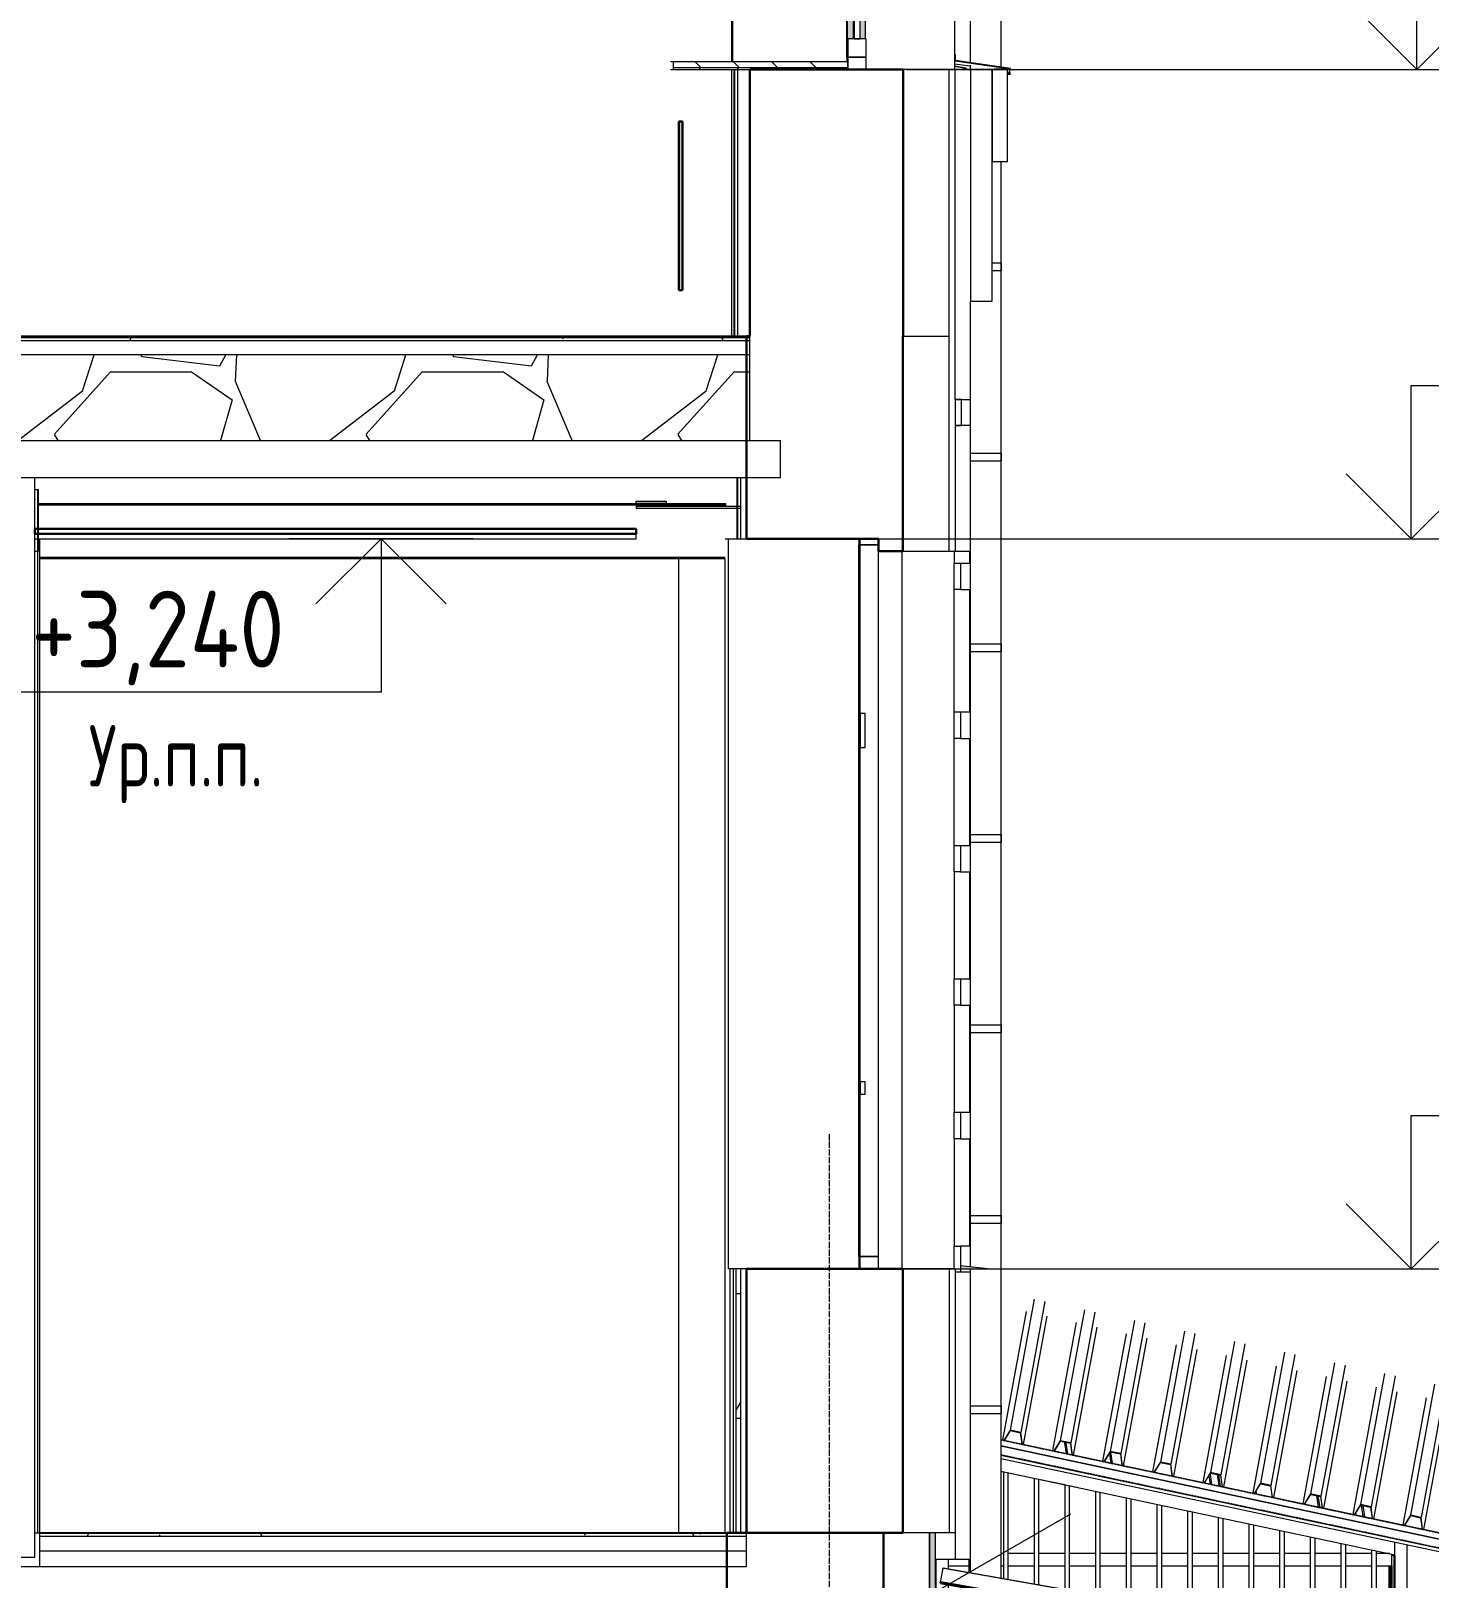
# Model space of a CAD drawing. Header units: millimetres. Extents: x -3929 to 624051, y 52832 to 514950.
# Drawn here: x 609596 to 614151, y 112598 to 117641 of the extents above; entities that cross this region are included whole.
import ezdxf

# ---------------------------------------------------------------- set-up
doc = ezdxf.new("R2010")
doc.units = ezdxf.units.MM
doc.linetypes.add('ADSK_Линия сетки', pattern=[25, 20, -2.5, 0, -2.5])
doc.linetypes.add('ADSK_Невидимые', pattern=[5, 3, -2])
for name, color, linetype, lineweight in [('_ Окна', 7, 'Continuous', 9), ('Аннотация', 7, 'Continuous', 18), ('Каркас', 7, 'Continuous', 18), ('Крыша', 7, 'Continuous', 9), ('Обобщенные модели', 7, 'Continuous', 18), ('Ограждение', 7, 'Continuous', 9), ('Окна', 7, 'Continuous', 9), ('Оси', 253, 'Continuous', 9), ('Отметки', 7, 'Continuous', 9), ('Перекрытие', 7, 'Continuous', 18), ('Перекрытие штриховка', 7, 'Continuous', 18), ('Потолки', 7, 'Continuous', 9), ('Стены внутренние', 7, 'Continuous', 18), ('Стены наружные', 7, 'Continuous', 18), ('Стены несущие', 7, 'Continuous', 30), ('Стены отделка', 7, 'Continuous', 30), ('Стены штриховка', 7, 'Continuous', 9), ('ШТРИХОВКА', 252, 'Continuous', 15)]:
    doc.layers.add(name, color=color, linetype=linetype, lineweight=lineweight)
doc.styles.add('GOST Common_1', font='GOST_Common.ttf', dxfattribs={"width": 0.9, "height": 250})
doc.styles.add('GOST Common_3', font='GOST_Common.ttf', dxfattribs={"width": 0.8, "height": 350})
pattern_1 = [(0, (580790.93, 121145.93), (406.4, 101.6), [33.528, -271.272, 33.528, -271.272, -1625.6]), (0, (580790.93, 121145.93), (406.4, 101.6), [-609.6, 33.528, -576.072, 33.528, -271.272, -711.2]), (0, (580790.93, 121145.93), (406.4, 101.6), [-1524, 33.528, -169.672, 33.528, -474.472]), (120, (580943.33, 121196.73), (-291.18818, 301.15272), [33.528, -271.272, 33.528, -271.272, -1625.6]), (120, (580943.33, 121196.73), (-291.18818, 301.15272), [-609.6, 33.528, -576.072, 33.528, -271.272, -711.2]), (120, (580943.33, 121196.73), (-291.18818, 301.15272), [-1524, 33.528, -169.672, 33.528, -474.472]), (240, (580994.13, 121399.93), (-115.21182, -402.75272), [33.528, -271.272, 33.528, -271.272, -1625.6]), (240, (580994.13, 121399.93), (-115.21182, -402.75272), [-609.6, 33.528, -576.072, 33.528, -271.272, -711.2]), (240, (580994.13, 121399.93), (-115.21182, -402.75272), [-1524, 33.528, -169.672, 33.528, -474.472])]

# ---------------------------------------------------------------- blocks, each defined once
blk = doc.blocks.new('Водосток - Тип 1 _карниз больше 490мм_-5168659-Разрез 1-1')
at = {"layer": 'Обобщенные модели'}
for p, q in [((55908.4, 4777.6), (55908.4, 15307.2)), ((55808.4, 11920), (55808.4, 4792)), ((55808.4, 4783.7), (55808.4, 4770)), ((55908.4, -147.6), (55908.4, 4470)), ((55881.1, 4139.8), (55910.4, 4139.8)), ((55910.4, 4114.8), (55910.4, 4139.8)), ((55881.1, 4114.8), (55910.4, 4114.8)), ((55808.4, 3694.5), (55808.4, 3609.5)), ((55808.3, 3518.7), (55910.4, 3518.7)), ((55808.3, 3493.7), (55910.4, 3493.7)), ((55910.4, 3493.7), (55910.4, 3518.7)), ((55808.4, 3200), (55808.4, 866)), ((55808.4, 2890.1), (55806, 2890.1)), ((55806, 2880.1), (55808.4, 2880.1)), ((55806.4, 2897.6), (55806.4, 2872.6)), ((55806.4, 2897.6), (55910.4, 2897.6)), ((55910.4, 2872.6), (55910.4, 2897.6)), ((55806.4, 2872.6), (55910.4, 2872.6)), ((55806.4, 2276.5), (55806.4, 2251.5)), ((55806.4, 2276.5), (55910.4, 2276.5)), ((55910.4, 2251.5), (55910.4, 2276.5)), ((55808.4, 2269), (55806, 2269)), ((55806, 2259), (55808.4, 2259)), ((55806.4, 2251.5), (55910.4, 2251.5)), ((55808.4, 1647.9), (55806, 1647.9)), ((55806, 1637.9), (55808.4, 1637.9)), ((55806.4, 1655.4), (55806.4, 1630.4)), ((55806.4, 1655.4), (55910.4, 1655.4)), ((55806.4, 1630.4), (55910.4, 1630.4)), ((55910.4, 1630.4), (55910.4, 1655.4)), ((55808.4, 1026.8), (55806, 1026.8)), ((55806, 1016.8), (55808.4, 1016.8)), ((55806.4, 1034.3), (55806.4, 1009.3)), ((55806.4, 1034.3), (55910.4, 1034.3)), ((55806.4, 1009.3), (55910.4, 1009.3)), ((55910.4, 1009.3), (55910.4, 1034.3)), ((55808.4, 860), (55808.4, 849.5)), ((55808.3, 413.2), (55910.4, 413.2)), ((55910.4, 388.2), (55910.4, 413.2)), ((55808.3, 388.2), (55910.4, 388.2)), ((55808.4, -86.4), (55808.4, -130))]:
    blk.add_line(p, q, dxfattribs=at)
blk = doc.blocks.new('Roof Cladding - 833x50mm-3052797-Разрез 1-1')
at = {"layer": 'Обобщенные модели', "lineweight": 9}
h = blk.add_hatch(dxfattribs=at)
h.set_pattern_fill('FP_30', color=0, style=0, pattern_type=2)
h.set_pattern_definition([(45, (23942.57, 8400), (-106.066, 106.066), [])])
h.paths.add_polyline_path([(56991.1, -389.3), (56991.3, -387.8), (55711.1, -162.1), (55710.8, -163.6), (56836.6, -362.1)])
at = {"layer": 'Обобщенные модели', "color": 0}
for p, q in [((55711.1, -162.1), (55719.5, -114.3)), ((55719.5, -114.3), (56999.8, -340.1)), ((56999.8, -340.1), (56991.3, -387.8))]:
    blk.add_line(p, q, dxfattribs=at)
at = {"layer": 'Обобщенные модели', "color": 0, "linetype": 'ADSK_Невидимые'}
for p, q in [((56999.5, -341.5), (55719.2, -115.8)), ((56991.3, -387.8), (55711.1, -162.1))]:
    blk.add_line(p, q, dxfattribs=at)
at = {"layer": 'Обобщенные модели', "color": 0, "lineweight": 40}
for p, q in [((55711.1, -162.1), (55710.8, -163.6)), ((55710.8, -163.6), (56991.1, -389.3)), ((56991.3, -387.8), (55711.1, -162.1)), ((56991.1, -389.3), (56991.3, -387.8))]:
    blk.add_line(p, q, dxfattribs=at)
blk = doc.blocks.new('Roof Cladding - 833x50mm-4469260-Разрез 1-1')
at = {"layer": 'Обобщенные модели', "color": 0, "lineweight": 9}
for p, q in [((57497, -34.5), (55908.3, 303.2)), ((57492.9, -54), (55908.3, 282.8)), ((57492.7, -55.1), (55908.3, 281.7)), ((57497, -34.5), (57492.9, -54)), ((57452.8, -76.2), (57486.6, -83.4)), ((57492.7, -55.1), (57486.6, -83.4))]:
    blk.add_line(p, q, dxfattribs=at)
at = {"layer": 'Обобщенные модели', "color": 0, "linetype": 'ADSK_Невидимые', "lineweight": 9}
for p, q in [((57496.7, -35.9), (55908.3, 301.7)), ((57487, -81.9), (55908.3, 253.6))]:
    blk.add_line(p, q, dxfattribs=at)
at = {"layer": 'Обобщенные модели', "lineweight": 9}
blk.add_line((57492.9, -54), (57492.7, -55.1), dxfattribs=at)
blk = doc.blocks.new('Ограждение 2 - Ограждение 2-1804460-Разрез 1-1')
at = {"layer": 'Ограждение', "color": 0}
for p, q in [((55908.3, 201), (57192, -71.9)), ((55908.3, 200.2), (55916, 198.6)), ((55916, 199.3), (55916, -149)), ((55931.9, 195.3), (56016, 177.6)), ((55932, -151.8), (55932, 195.9)), ((56016, 178.1), (56016, -166.6)), ((56031.9, 174.3), (56116, 156.7)), ((56032, -169.4), (56032, 174.7)), ((56116, 156.8), (56116, -184.2)), ((56131.9, 153.4), (56160.1, 147.5)), ((56132, -187.1), (56132, 153.4)), ((56216, 135.6), (56216, -201.9)), ((56232, -204.7), (56232, 132.2)), ((56316, 114.3), (56316, -219.5)), ((56332, -222.3), (56332, 110.9)), ((56416, 93.1), (56416, -237.1)), ((56432, -240), (56432, 89.7)), ((56516, 71.8), (56516, -254.8)), ((56532, -257.6), (56532, 68.4)), ((56616, 50.6), (56616, -272.4)), ((56632, -275.2), (56632, 47.2)), ((56716, 29.3), (56716, -290)), ((56732, -292.3), (56732, 25.9)), ((56816, 8), (56816, -307.7)), ((56832, -310.5), (56832, 4.6)), ((56916, -13.2), (56916, -325.3)), ((56932, -328.1), (56932, -16.6)), ((57016, -34.5), (57016, -830.7)), ((57032, -830.7), (57032, -37.9)), ((57192, -900), (57192, -31)), ((57232, -900), (57232, -39.5)), ((55697.4, -215.7), (55697.4, -86.4)), ((55737.4, -117.5), (55737.4, -86.4)), ((55804.9, -129.4), (55804.9, -86.4)), ((55916, -68.2), (55908.3, -68.2)), ((56016, -68.2), (55932, -68.2)), ((56116, -68.2), (56032, -68.2)), ((56216, -68.2), (56132, -68.2)), ((56315, -68.2), (56232, -68.2)), ((56416, -68.2), (56332, -68.2)), ((56516, -68.2), (56432, -68.2)), ((56616, -68.2), (56532, -68.2)), ((56716, -68.2), (56632, -68.2)), ((56816, -68.2), (56732, -68.2)), ((56916, -68.2), (56832, -68.2)), ((57016, -68.2), (56932, -68.2)), ((57116, -68.2), (57032, -68.2)), ((57116, -55.7), (57116, -830.7)), ((57132, -830.7), (57132, -59.1)), ((57174.7, -68.2), (57132, -68.2)), ((57182, -830), (57182, -69.7)), ((57184.7, -75), (57184.7, -70.3)), ((57192, -75), (57184.7, -75)), ((57189.6, -75), (57189.6, -830)), ((57189.8, -830), (57189.8, -75)), ((57190.5, -75), (57190.5, -830)), ((57190.7, -830), (57190.7, -75)), ((57191.4, -75), (57191.4, -830)), ((57191.6, -830), (57191.6, -75)), ((55737.4, -108.2), (55804.9, -108.2)), ((55908.3, -108.2), (55916, -108.2)), ((55932, -108.2), (56016, -108.2)), ((56032, -108.2), (56116, -108.2)), ((56132, -108.2), (56216, -108.2)), ((56232, -108.2), (56315, -108.2)), ((56332, -108.2), (56416, -108.2)), ((56432, -108.2), (56516, -108.2)), ((56532, -108.2), (56616, -108.2)), ((56632, -108.2), (56716, -108.2)), ((56732, -108.2), (56816, -108.2)), ((56832, -108.2), (56916, -108.2)), ((56932, -108.2), (57016, -108.2)), ((57032, -108.2), (57116, -108.2)), ((57132, -108.2), (57182, -108.2)), ((57173, -830), (57173, -108.2)), ((57173.7, -108.2), (57173.7, -830)), ((57173.9, -830), (57173.9, -108.2)), ((57174.6, -108.2), (57174.6, -830)), ((57174.8, -830), (57174.8, -108.2)), ((57175.5, -108.2), (57175.5, -830)), ((57175.7, -830), (57175.7, -108.2)), ((57176.5, -108.2), (57176.5, -830)), ((57176.6, -830), (57176.6, -108.2)), ((57177.5, -830), (57177.5, -108.2)), ((57178.4, -830), (57178.4, -108.2)), ((57179.2, -108.2), (57179.2, -830)), ((57179.3, -830), (57179.3, -108.2)), ((57180.1, -108.2), (57180.1, -830)), ((57180.2, -830), (57180.2, -108.2)), ((57181, -108.2), (57181, -830)), ((57181.1, -830), (57181.1, -108.2)), ((57181.9, -108.2), (57181.9, -830)), ((55737.4, -215.6), (55737.4, -168.3)), ((55804.9, -215.6), (55804.9, -190.3)), ((55697.4, -580.2), (55697.4, -225.2)), ((55737.4, -580.2), (55737.4, -225.3)), ((55804.9, -580.2), (55804.9, -225.3)), ((55916, -230.2), (55916, -500.3)), ((56016, -247.8), (56016, -500.3)), ((56116, -265.5), (56116, -500.3)), ((56216, -283.1), (56216, -500.3)), ((56316, -300.7), (56316, -500.3)), ((56416, -318.4), (56416, -500.3)), ((56516, -336), (56516, -500.3)), ((56716, -351), (56716, -580.2)), ((56616, -353.6), (56616, -500.3)), ((56632, -500.3), (56632, -356.5)), ((56732, -580.2), (56732, -353.8)), ((56816, -368.6), (56816, -585.2)), ((56832, -830.7), (56832, -371.4)), ((56916, -386.2), (56916, -830.7)), ((56932, -830.7), (56932, -389.1)), ((55916, -530.2), (55916, -580.2)), ((55932, -580.2), (55932, -530.2)), ((56016, -530.2), (56016, -580.2)), ((56032, -580.2), (56032, -530.2)), ((56116, -530.2), (56116, -580.2)), ((56132, -580.2), (56132, -530.2)), ((56216, -530.2), (56216, -580.2)), ((56232, -580.2), (56232, -530.2)), ((56316, -530.2), (56316, -580.2)), ((56332, -580.2), (56332, -530.2)), ((56416, -530.2), (56416, -580.2)), ((56432, -580.2), (56432, -530.2)), ((56516, -530.2), (56516, -580.2)), ((56532, -580.2), (56532, -530.2)), ((56616, -530.2), (56616, -580.2)), ((56632, -580.2), (56632, -530.2)), ((57192, -830), (56820.5, -830)), ((56820.5, -830.7), (56832, -830.7)), ((56820.5, -850), (57192, -850)), ((56916, -830.7), (56932, -830.7)), ((57016, -830.7), (57032, -830.7)), ((57116, -830.7), (57132, -830.7)), ((57172.9, -850.7), (57182, -850.7)), ((57182, -900), (57182, -850))]:
    blk.add_line(p, q, dxfattribs=at)
blk = doc.blocks.new('окно трехпол с фрамугой - 1840х2380 и 2390 _h___нов_ ОК-5-2265349-Разрез 1-1')
at = {"layer": 'Окна', "true_color": 0x383e42}
blk.add_hatch(color=250, dxfattribs=at).paths.add_polyline_path([(55864.3, 860), (55776, 869.5), (55776, 860), (55793.5, 860)])
at = {"layer": 'Окна'}
for p, q in [((55864.3, 860), (55776, 869.5)), ((55776, 860), (55864.3, 860))]:
    blk.add_line(p, q, dxfattribs=at)
blk = doc.blocks.new('окно трехпол с фрамугой - 1700-2320_h_ _нов_ ок4_-4264301-Разрез 1-1')
at = {"layer": '_ Окна'}
for p, q in [((55448.8, 3240), (55448.8, 3220)), ((55508.8, 3240), (55448.8, 3240)), ((55508.8, 3220), (55508.8, 3240)), ((55448.8, 3220), (55508.8, 3220)), ((55448.8, 900), (55448.8, 860)), ((55508.8, 900), (55448.8, 900)), ((55448.8, 860), (55508.8, 860)), ((55508.8, 860), (55508.8, 900))]:
    blk.add_line(p, q, dxfattribs=at)
at = {"layer": '_ Окна', "lineweight": 18}
for p, q in [((55508.8, 3220), (55448.8, 3220)), ((55448.8, 3220), (55448.8, 900)), ((55508.8, 900), (55508.8, 3220)), ((55448.8, 900), (55508.8, 900))]:
    blk.add_line(p, q, dxfattribs=at)
at = {"layer": 'Окна'}
for p, q in [((55444.9, 3240), (55444.9, 860)), ((55445.1, 3220), (55448.8, 3220)), ((55445.1, 3220), (55445.1, 900)), ((55445.1, 900), (55445.1, 3220)), ((55445.1, 3220), (55448.8, 3220)), ((55445.5, 3160), (55445.5, 1430)), ((55448.5, 3160), (55445.5, 3160)), ((55448.5, 3160), (55448.5, 1430)), ((55448.5, 1430), (55445.5, 1430)), ((55445.5, 1370), (55445.5, 960)), ((55448.5, 1370), (55445.5, 1370)), ((55448.5, 1370), (55448.5, 960)), ((55445.5, 960), (55448.5, 960)), ((55448.8, 900), (55445.1, 900)), ((55448.8, 900), (55445.1, 900))]:
    blk.add_line(p, q, dxfattribs=at)
blk = doc.blocks.new('окно трехпол с фрамугой - 1800 и 1820х2300_h___нов_ ок15-V302-Разрез 1-1')
at = {"layer": 'Окна', "true_color": 0x383e42}
for points in [[(55406.3, 4795), (55409.5, 4795), (55409.5, 4810), (55406.4, 4810), (55406.4, 7050), (55409.5, 7050), (55409.5, 7070), (55406.2, 7070), (55406.2, 4795)], [(55409.5, 4810), (55409.5, 4870), (55406.8, 4870), (55406.8, 5280), (55409.5, 5280), (55409.5, 5340), (55406.8, 5340), (55406.8, 6990), (55409.5, 6990), (55409.5, 7050), (55406.4, 7050), (55406.4, 4810)]]:
    blk.add_hatch(color=250, dxfattribs=at).paths.add_polyline_path(points)
h = blk.add_hatch(color=250, dxfattribs=at)
h.paths.add_polyline_path([(55409.5, 4870), (55426.8, 4870), (55426.8, 5280), (55406.8, 5280), (55406.8, 4870)])
h.paths.add_polyline_path([(55449.5, 4870), (55466.8, 4870), (55466.8, 5280), (55449.5, 5280), (55449.5, 4988.5)])
h.paths.add_polyline_path([(55449.5, 5340), (55466.8, 5340), (55466.8, 6990), (55449.5, 6990), (55449.5, 6580.1), (55465.5, 6580.1), (55465.5, 6520), (55449.5, 6520), (55449.5, 5437.6)])
h.paths.add_polyline_path([(55409.5, 5340), (55426.8, 5340), (55426.8, 6990), (55406.8, 6990), (55406.8, 5340)])
at = {"layer": '_ Окна'}
for p, q in [((55409.5, 7070), (55409.5, 7050)), ((55469.5, 7070), (55409.5, 7070)), ((55469.5, 7050), (55469.5, 7070)), ((55409.5, 7050), (55469.5, 7050)), ((55429.5, 6990), (55429.5, 5340)), ((55449.5, 6990), (55429.5, 6990)), ((55449.5, 5340), (55449.5, 6990)), ((55429.5, 5340), (55449.5, 5340)), ((55429.5, 5280), (55429.5, 4870)), ((55449.5, 5280), (55429.5, 5280)), ((55449.5, 4870), (55449.5, 5280)), ((55429.5, 4870), (55449.5, 4870)), ((55409.5, 4810), (55409.5, 4770)), ((55469.5, 4810), (55409.5, 4810)), ((55469.5, 4770), (55469.5, 4810)), ((55409.5, 4770), (55469.5, 4770))]:
    blk.add_line(p, q, dxfattribs=at)
at = {"layer": '_ Окна', "lineweight": 18}
for p, q in [((55469.5, 7050), (55409.5, 7050)), ((55409.5, 7050), (55409.5, 6990)), ((55469.5, 6990), (55469.5, 7050)), ((55409.5, 6990), (55469.5, 6990)), ((55469.5, 5340), (55409.5, 5340)), ((55409.5, 5340), (55409.5, 5280)), ((55469.5, 5280), (55469.5, 5340)), ((55409.5, 5280), (55469.5, 5280)), ((55469.5, 4870), (55409.5, 4870)), ((55409.5, 4870), (55409.5, 4810)), ((55469.5, 4810), (55469.5, 4870)), ((55409.5, 4810), (55469.5, 4810))]:
    blk.add_line(p, q, dxfattribs=at)
at = {"layer": 'Окна'}
for p, q in [((55406.2, 7070), (55406.2, 4795)), ((55406.4, 7050), (55409.5, 7050)), ((55406.4, 7050), (55406.4, 4810)), ((55406.4, 4810), (55406.4, 7050)), ((55406.4, 7050), (55409.5, 7050)), ((55406.8, 6990), (55406.8, 5340)), ((55409.5, 6990), (55406.8, 6990)), ((55426.8, 6990), (55426.8, 5340)), ((55466.8, 5340), (55466.8, 6990)), ((55409.5, 5340), (55406.8, 5340)), ((55406.8, 5280), (55406.8, 4870)), ((55409.5, 5280), (55406.8, 5280)), ((55426.8, 5280), (55426.8, 4870)), ((55466.8, 4870), (55466.8, 5280)), ((55406.8, 4870), (55409.5, 4870)), ((55409.5, 4810), (55406.4, 4810)), ((55409.5, 4810), (55406.4, 4810))]:
    blk.add_line(p, q, dxfattribs=at)
blk = doc.blocks.new('Окна 24 - Окна 3-2507344-Разрез 1-1')
at = {"layer": '_ Окна', "lineweight": 18}
for p, q in [((55465.5, 2670.1), (55449.5, 2670.1)), ((55449.5, 2670.1), (55449.5, 2610)), ((55465.5, 2610), (55465.5, 2670.1)), ((55449.5, 2609.9), (55449.5, 2560.1)), ((55465.5, 2560.1), (55465.5, 2609.9)), ((55449.5, 2560.1), (55465.5, 2560.1)), ((55465.5, 1470), (55449.5, 1470)), ((55449.5, 1470), (55449.5, 1430)), ((55465.5, 1430), (55465.5, 1470)), ((55449.5, 1430), (55465.5, 1430))]:
    blk.add_line(p, q, dxfattribs=at)
at = {"layer": 'Окна'}
for p, q in [((55448.5, 2670.1), (55445.6, 2670.1)), ((55445.6, 2610), (55448.5, 2610))]:
    blk.add_line(p, q, dxfattribs=at)
blk = doc.blocks.new('Roof Cladding - 833x50mm-4569258-Разрез 1-1')
at = {"layer": 'Обобщенные модели', "color": 0, "lineweight": 9}
for p, q in [((56016.9, 761.4), (55938.4, 334.5)), ((55990.4, 721.1), (55913.4, 302.1)), ((56051.1, 753.8), (55972.7, 327.2)), ((56057.8, 706.1), (55980.9, 287.8)), ((56180, 726.8), (56101.5, 299.8)), ((56214.1, 719.2), (56135.7, 292.6)), ((56153.2, 685), (56076.5, 267.5)), ((56220.5, 670), (56143.9, 253.1)), ((56343, 692.1), (56264.5, 265.2)), ((56377.2, 684.5), (56298.8, 257.9)), ((56506.1, 657.5), (56427.6, 230.5)), ((56315.9, 648.8), (56239.5, 232.8)), ((56383.3, 633.8), (56306.9, 218.5)), ((56478.7, 612.6), (56402.5, 198.2)), ((56540.2, 649.9), (56461.8, 223.3)), ((56669.1, 622.8), (56590.6, 195.9)), ((56703.3, 615.2), (56624.9, 188.6)), ((56546, 597.7), (56470, 183.8)), ((56641.7, 578), (56565.5, 163.5)), ((56709.1, 563), (56633, 149.2)), ((56832.2, 588.1), (56753.7, 161.2)), ((56866.3, 580.5), (56787.9, 153.9)), ((56804.8, 543.3), (56728.6, 128.9)), ((56872.1, 528.3), (56796.1, 114.5)), ((56967.8, 508.7), (56891.6, 94.2)), ((56995.2, 553.5), (56916.7, 126.6)), ((57029.4, 545.9), (56951, 119.3)), ((57158.3, 518.8), (57079.8, 91.9)), ((57192.4, 511.2), (57114, 84.6)), ((57035.2, 493.7), (56959.1, 79.9)), ((57130.9, 474), (57054.7, 59.6)), ((57198.2, 459), (57122.2, 45.2)), ((57321.3, 484.2), (57242.9, 57.2)), ((57355.5, 476.6), (57277.1, 50)), ((57293.9, 439.3), (57217.7, 24.9)), ((57361.3, 424.4), (57285.2, 10.6)), ((57457, 404.7), (57380.8, -9.8)), ((57484.4, 449.5), (57405.9, 22.6)), ((57518.6, 441.9), (57440.1, 15.3)), ((55938.4, 334.5), (55917.7, 301.1)), ((55919.3, 300.8), (55939.2, 332.9)), ((55972.7, 327.2), (55938.4, 334.5)), ((55939.2, 332.9), (55971.3, 326)), ((55971.3, 326), (55976.3, 288.8)), ((55977.9, 288.4), (55972.7, 327.2)), ((56101.5, 299.8), (56080.8, 266.6)), ((56082.4, 266.2), (56102.2, 298.2)), ((56135.7, 292.6), (56101.5, 299.8)), ((56102.2, 298.2), (56134.4, 291.4)), ((56134.4, 291.4), (56139.4, 254.1)), ((56140.9, 253.8), (56135.7, 292.6)), ((56264.5, 265.2), (56243.9, 231.9)), ((56245.4, 231.6), (56265.3, 263.5)), ((56298.8, 257.9), (56264.5, 265.2)), ((56265.3, 263.5), (56297.4, 256.7)), ((56297.4, 256.7), (56302.4, 219.4)), ((56304, 219.1), (56298.8, 257.9)), ((57458.4, 31.2), (57448.3, -24.1))]:
    blk.add_line(p, q, dxfattribs=at)
for points in [[(56467.1, 184.5), (56461.8, 223.3), (56427.6, 230.5), (56406.9, 197.2)], [(56408.5, 196.9), (56428.3, 228.9), (56460.5, 222), (56465.5, 184.8)], [(56630.1, 149.8), (56624.9, 188.6), (56590.6, 195.9), (56570, 162.6)], [(56571.5, 162.3), (56591.4, 194.2), (56623.5, 187.4), (56628.5, 150.1)], [(56793.2, 115.1), (56787.9, 153.9), (56753.7, 161.2), (56733, 127.9)], [(56734.6, 127.6), (56754.4, 159.6), (56786.6, 152.7), (56791.6, 115.5)], [(56956.2, 80.5), (56951, 119.3), (56916.7, 126.6), (56896.1, 93.3)], [(56897.6, 92.9), (56917.5, 124.9), (56949.6, 118.1), (56954.7, 80.8)], [(57119.3, 45.8), (57114, 84.6), (57079.8, 91.9), (57059.1, 58.6)], [(57060.7, 58.3), (57080.5, 90.2), (57112.7, 83.4), (57117.7, 46.2)], [(57282.3, 11.2), (57277.1, 50), (57242.9, 57.2), (57222.2, 24)], [(57223.7, 23.6), (57243.6, 55.6), (57275.7, 48.8), (57280.8, 11.5)], [(57445.4, -23.5), (57440.1, 15.3), (57405.9, 22.6), (57385.2, -10.7)], [(57386.8, -11), (57406.6, 20.9), (57438.8, 14.1), (57443.8, -23.2)]]:
    blk.add_lwpolyline(points, dxfattribs=at)
blk = doc.blocks.new('Ограждение - Ограждение-4657813-Разрез 1-1')
at = {"layer": 'Ограждение', "true_color": 0x373f43}
for points in [[(55759.5, 4798.1), (55759.5, 4818), (55756.6, 4818), (55756.6, 4798.1)], [(55938.2, 4754.5), (55935.5, 4755.5), (55929.5, 4754.5)]]:
    blk.add_hatch(color=149, dxfattribs=at).paths.add_polyline_path(points)
at = {"layer": 'Ограждение'}
for p, q in [((55756.6, 4818), (55759.5, 4818)), ((55759.5, 4798.1), (55756.6, 4798.1)), ((55808.4, 4780.2), (55756.6, 4787.7)), ((55887.1, 4772.3), (55937.8, 4772.3)), ((55929.5, 4758.6), (55933.9, 4758.6)), ((55929.5, 4757.1), (55938, 4757.1)), ((55929.5, 4756.4), (55935.8, 4756.4)), ((55929.5, 4755.5), (55935.5, 4755.5)), ((55929.5, 4754.5), (55938.2, 4754.5)), ((55935.6, 4755.8), (55937.6, 4755.8)), ((55936.4, 4757.7), (55939.3, 4757.7))]:
    blk.add_line(p, q, dxfattribs=at)
at = {"layer": 'Ограждение', "lineweight": 18}
for p, q in [((55760.5, 4818), (55759.5, 4818)), ((55759.5, 4818), (55759.5, 4798.1)), ((55759.5, 4798.1), (55937.8, 4772.3)), ((55760.5, 4799), (55760.5, 4818)), ((55939.1, 4773.1), (55760.5, 4799)), ((55937.8, 4772.3), (55933.9, 4758.6)), ((55933.9, 4758.6), (55938, 4757.1)), ((55935.1, 4759.2), (55939.1, 4773.1)), ((55939.3, 4757.7), (55935.1, 4759.2)), ((55935.8, 4756.4), (55935.5, 4755.5)), ((55935.5, 4755.5), (55938.2, 4754.5)), ((55937.6, 4755.8), (55935.8, 4756.4)), ((55938, 4757.1), (55937.6, 4755.8)), ((55938.2, 4754.5), (55939.3, 4757.7))]:
    blk.add_line(p, q, dxfattribs=at)
blk = doc.blocks.new('Ограждение - Ограждение-4657830-Разрез 1-1')
at = {"layer": 'Ограждение'}
for p, q in [((55795, 4774.4), (55756.6, 4781.2)), ((55756.6, 4780.3), (55793.7, 4773.7)), ((55793.7, 4773.7), (55792.4, 4770)), ((55793.5, 4770.2), (55795, 4774.4))]:
    blk.add_line(p, q, dxfattribs=at)
blk = doc.blocks.new('Высотные отметки - Стрелка вниз-12094-Разрез 1-1')
at = {"layer": 'Аннотация', "lineweight": 5}
for p, q in [((-1155.9, 15420), (-1755.9, 15420)), ((-1455.9, 15420), (-1668, 15207.9)), ((-1455.9, 15420), (-1455.9, 14920)), ((-1455.9, 15420), (-1243.8, 15207.9)), ((-1455.9, 14920), (-2755.9, 14920))]:
    blk.add_line(p, q, dxfattribs=at)
blk = doc.blocks.new('ADSK_Обозначение_ФлажокПирогаКонструкции - Разрез Цоколь-5069946-Разрез 1-1')
at = {"layer": 'Аннотация', "lineweight": 5}
blk.add_line((55702.7, -188.5), (56135.7, 61.5), dxfattribs=at)
blk = doc.blocks.new('Высотные отметки - Стрелка вверх-12093-Разрез 1-1')
at = {"layer": 'Аннотация', "lineweight": 5}
for p, q in [((-8716.5, 340), (-10016.5, 340)), ((-8716.5, -160), (-8716.5, 340)), ((-8716.5, -160), (-8928.6, 52.1)), ((-8716.5, -160), (-8504.4, 52.1)), ((-8416.5, -160), (-9016.5, -160))]:
    blk.add_line(p, q, dxfattribs=at)

msp = doc.modelspace()

# ---------------------------------------------------------------- hatches: boundary and pattern name
at = {"layer": 'Перекрытие штриховка', "lineweight": 9}
h = msp.add_hatch(dxfattribs=at)
h.set_pattern_fill('FP_42', color=252, style=0, pattern_type=2)
h.set_pattern_definition([(278.38, (612887.3, 113772.7), (351.63, -71.385), [93.592, 0, 0, 0]), (278.38, (612971.3, 113755.64), (351.63, -71.385), [93.592, 0, 0, 0]), (278.38, (612976.2, 113754.65), (351.63, -71.385), [93.592, 0, 0, 0]), (278.38, (612854.1, 113779.44), (351.63, -71.385), [93.592, 0, 0, 0]), (278.38, (612858.98, 113778.44), (351.63, -71.385), [93.592, 0, 0, 0]), (278.38, (612882.42, 113773.7), (351.63, -71.385), [93.592, 0, 0, 0]), (278.38, (612999.63, 113749.9), (351.63, -71.385), [93.592, 0, 0, 0]), (278.38, (613116.84, 113726.1), (351.63, -71.385), [93.592, 0, 0, 0]), (278.38, (613121.73, 113725.1), (351.63, -71.385), [93.592, 0, 0, 0]), (278.38, (613205.73, 113708.05), (351.63, -71.385), [93.592, 0, 0, 0]), (278.38, (613004.5, 113748.9), (351.63, -71.385), [93.592, 0, 0, 0]), (278.38, (613088.52, 113731.84), (351.63, -71.385), [93.592, 0, 0, 0]), (278.38, (613093.4, 113730.85), (351.63, -71.385), [93.592, 0, 0, 0])])
h.paths.add_polyline_path([(614306.788, 112719.669), (614306.788, 112860.736), (614288.5, 112761.238), (614287.152, 112760.028), (614254.999, 112766.863), (614235.141, 112734.898), (614301.193, 112720.858)])
h.paths.add_polyline_path([(614124.1, 112794.686), (614091.947, 112801.52), (614072.088, 112769.556), (614129.118, 112757.434)])
h.paths.add_polyline_path([(613961.048, 112829.344), (613928.895, 112836.178), (613909.036, 112804.213), (613803.013, 112826.749), (613797.996, 112864.002), (613765.843, 112870.836), (613745.984, 112838.871), (613639.961, 112861.407), (613634.944, 112898.659), (613602.791, 112905.494), (613582.932, 112873.529), (613476.909, 112896.065), (613471.892, 112933.317), (613439.738, 112940.152), (613419.88, 112908.187), (613966.065, 112792.091)])
h.paths.add_polyline_path([(613313.857, 112930.723), (613308.84, 112967.975), (613276.686, 112974.809), (613256.828, 112942.845)])
h.paths.add_polyline_path([(613145.787, 113002.633), (613113.634, 113009.467), (613093.776, 112977.502), (613150.805, 112965.38)])
h.paths.add_polyline_path([(612987.753, 113000.038), (612982.735, 113037.291), (612950.582, 113044.125), (612930.724, 113012.16)])
h.paths.add_polyline_path([(612819.683, 113071.948), (612787.53, 113078.783), (612767.672, 113046.818), (612824.701, 113034.696)])
at = {"layer": 'Стены наружные', "true_color": 0x6b6b6b}
h = msp.add_hatch(color=251, dxfattribs=at)
h.paths.add_polyline_path([(612523.488, 110145.933), (612543.488, 110145.933), (612543.488, 110895.933), (612523.488, 110895.933), (612523.488, 110543.668)])
h.paths.add_polyline_path([(612543.488, 112075.933), (612543.488, 112745.933), (612523.488, 112745.933), (612523.488, 112075.933)])
at = {"layer": 'ШТРИХОВКА'}
h = msp.add_hatch(dxfattribs=at)
h.set_pattern_fill('FP_41', color=252, style=0, pattern_type=2)
h.set_pattern_definition([(0, (580790.93, 121145.93), (0, 124.95), []), (315, (580790.93, 121145.93), (124.95, 0), [176.706, -176.706]), (45, (580790.93, 121145.93), (124.95, 0), [176.706, -176.706])])
h.paths.add_polyline_path([(612250.716, 117515.933), (612257.854, 117515.933), (612257.854, 117540.933), (611688.233, 117540.933), (611688.233, 117515.933), (612120.333, 117515.933)])
msp.add_hatch(color=252, dxfattribs=at).paths.add_polyline_path([(611707.308, 116795.933), (611719.308, 116795.933), (611719.308, 117345.933), (611707.308, 117345.933), (611707.308, 116846.584)])
h = msp.add_hatch(dxfattribs=at)
h.set_pattern_fill('FP_29', color=252, style=0, pattern_type=2)
h.set_pattern_definition(pattern_1)
h.paths.add_polyline_path([(611859.567, 116630.933), (611938.475, 116630.933), (611938.475, 116640.933), (605823.36, 116640.933), (605823.36, 116630.933), (611729.184, 116630.933)])
h = msp.add_hatch(dxfattribs=at)
h.set_pattern_fill('FP_38', color=252, style=0, pattern_type=2)
h.set_pattern_definition([(228.013, (581522.45, 122161.93), (-8127.96659, -9144.02968), [136.69, -13532.193]), (184.97, (581431.013, 122060.333), (12191.995474, 1016.05502), [234.562, -23221.62]), (132.51, (581197.333, 122040.01), (10159.91241, -11176.07977), [165.393, -16373.89]), (267.274, (580801.093, 121786.013), (1015.889526, 20320.00577), [213.602, -21146.575]), (292.834, (580790.933, 121572.653), (-5080.074175, 12191.97012), [209.453, -20735.923]), (357.274, (580872.213, 121379.613), (-20320.00577, 1015.889526), [213.602, -21146.575]), (37.694, (581085.573, 121369.453), (-13208.042725, -10159.944606), [282.477, -27965.247]), (72.255, (581309.093, 121542.173), (7112.12749, 22351.9589), [266.688, -26402.102]), (121.43, (581390.373, 121796.173), (-8128.10005, 13207.93827), [214.325, -21218.218]), (175.236, (581278.61, 121979.05), (11175.99406, -1016.06972), [244.685, -11989.575]), (222.397, (581034.773, 121999.373), (-12192.085586, -11175.907293), [316.431, -31326.709]), (138.814, (581806.93, 121775.85), (-7111.99222, 6096.00977), [108.002, -10692.226]), (171.469, (581725.653, 121846.973), (13207.991535, -2032.05404), [205.473, -20341.855]), (225, (581522.45, 121877.45), (1e-13, -1016), [143.684, -1293.157]), (203.199, (581451.33, 121999.37), (5079.98556, 2032.0367), [77.377, -7660.25]), (291.801, (581380.21, 121968.9), (-1015.9787, 3048.0072), [109.426, -5361.9]), (30.964, (581420.85, 121867.3), (3047.9913, 2032.0134), [177.728, -5746.52]), (161.565, (581573.25, 121958.73), (2031.999, -1016.0024), [128.515, -3084.36]), (16.39, (580790.933, 121968.89), (10159.97517, 3048.08119), [180.035, -17823.53]), (70.346, (580963.65, 122019.69), (-4064.03389, -11175.98797), [151.04, -14952.887]), (293.199, (581573.25, 122161.93), (-2032.0367, 5079.98556), [154.752, -7582.873]), (343.61, (581634.213, 122019.69), (-10159.97517, 3048.08119), [180.035, -17823.53]), (339.444, (580790.93, 121338.97), (-5080.0015, 2031.99615), [173.614, -8507.094]), (294.775, (580953.49, 121278.01), (-5079.97321, 11176.01259), [145.47, -14401.437]), (66.801, (581583.41, 121145.93), (2032.0367, 5079.98556), [154.752, -7582.873]), (17.354, (581644.373, 121288.17), (-13208.00149, -4063.99474), [170.313, -16860.95]), (69.444, (581085.57, 121145.93), (-2031.99615, -5080.0015), [86.807, -8593.9]), (101.31, (581522.45, 121145.93), (-1016.0048, 4063.999), [51.806, -5128.797]), (165.964, (581512.3, 121196.73), (3048.0036, -1015.9877), [209.453, -3979.62]), (186.009, (581309.093, 121247.53), (10159.99987, 1015.99979), [194.107, -19216.546]), (303.69, (581420.85, 121775.85), (-1015.9976, 2032.0017), [146.53, -3516.71]), (353.157, (581502.133, 121653.933), (17271.99206, -2032.068835), [255.823, -25326.404]), (60.945, (581756.13, 121623.45), (-4064.04974, -7111.97225), [104.603, -10355.757]), (90, (581806.9, 121714.9), (-1016, 1016), [60.96, -955.04]), (120.256, (581288.77, 121278.01), (4063.94492, -7112.03103), [141.147, -13973.576]), (48.013, (581217.65, 121399.93), (8127.96659, 9144.02968), [273.377, -13395.505]), (0, (581400.5, 121603.1), (1016, 1016), [264.16, -751.84]), (325.305, (581664.69, 121603.13), (-10160.01873, 7111.97318), [160.644, -15903.726]), (254.055, (581796.77, 121511.69), (-1015.9713, -4064.0072), [147.932, -7248.66]), (207.646, (581756.133, 121369.453), (-19303.995784, -10160.00796), [240.858, -23844.986]), (175.426, (581542.773, 121257.693), (-13207.99929, 1016.01778), [254.812, -25226.339])])
h.paths.add_polyline_path([(608730.374, 116305.933), (611938.475, 116305.933), (611938.475, 116585.933), (605823.36, 116585.933), (605823.36, 116305.933), (608208.842, 116305.933)])
h = msp.add_hatch(dxfattribs=at)
h.set_pattern_fill('FP_29', color=252, style=0, pattern_type=2)
h.set_pattern_definition(pattern_1)
h.paths.add_polyline_path([(611892.842, 112745.933), (611907.843, 112745.933), (611907.843, 113605.933), (611892.842, 113605.933), (611892.842, 112835.637)])
h = msp.add_hatch(dxfattribs=at)
h.set_pattern_fill('FP_29', color=252, style=0, pattern_type=2)
h.set_pattern_definition(pattern_1)
h.paths.add_polyline_path([(611859.567, 112733.933), (611927.844, 112733.933), (611927.844, 112742.933), (609623.36, 112742.933), (609623.36, 112733.933), (611729.184, 112733.933)])

# ---------------------------------------------------------------- linework, layer by layer
at = {"layer": 'Каркас'}
msp.add_line((609624.26, 115925.933), (611858.313, 115925.933), dxfattribs=at)
at = {"layer": 'Крыша', "color": 252}
for p, q in [((614301.193, 112669.741), (612756.645, 112998.045)), ((612756.646, 112987.821), (614301.193, 112659.517))]:
    msp.add_line(p, q, dxfattribs=at)
at = {"layer": 'Оси', "linetype": 'ADSK_Линия сетки'}
msp.add_line((612197.926, 107047.558), (612197.926, 114047.305), dxfattribs=at)
at = {"layer": 'Отметки', "lineweight": 5}
for p, q in [((612448.858, 117515.933), (614112.099, 117515.933)), ((610992.269, 115985.933), (610736.695, 115985.933)), ((612142.792, 115985.933), (614093.702, 115985.933)), ((612041.565, 113605.933), (614093.702, 113605.933))]:
    msp.add_line(p, q, dxfattribs=at)
at = {"layer": 'Перекрытие'}
for p, q in [((612257.854, 117540.933), (611679.987, 117540.933)), ((611679.987, 117515.933), (611938.475, 117515.933)), ((611688.233, 117540.933), (611688.233, 117515.933)), ((612257.854, 117515.933), (612257.854, 117540.933)), ((611938.475, 116640.933), (550571.7, 116640.933)), ((611938.475, 116630.933), (550571.7, 116630.933)), ((611927.124, 116645.933), (605883.36, 116645.933)), ((611938.475, 116643.383), (611938.475, 116645.933)), ((611938.475, 116585.933), (550571.7, 116585.933)), ((611863.472, 112745.933), (609623.36, 112745.933)), ((609623.36, 112745.933), (609623.36, 112743.933)), ((611927.844, 112742.933), (609623.36, 112742.933)), ((611927.844, 112733.933), (609623.36, 112733.933)), ((611927.844, 112743.933), (611927.844, 112745.933)), ((611927.844, 112685.933), (609623.36, 112685.933))]:
    msp.add_line(p, q, dxfattribs=at)
at = {"layer": 'Перекрытие', "lineweight": 20}
for p, q in [((611938.475, 116643.383), (550571.7, 116643.383)), ((611938.475, 116305.933), (611938.475, 116643.383)), ((605823.36, 116305.933), (612037.851, 116305.933)), ((612037.851, 116185.933), (612037.851, 116305.933)), ((606037.41, 116185.933), (612037.851, 116185.933)), ((609623.36, 112743.933), (609623.36, 112635.933)), ((611927.844, 112743.933), (609623.36, 112743.933)), ((611927.844, 112635.933), (611927.844, 112743.933)), ((606066.648, 112635.933), (611927.844, 112635.933))]:
    msp.add_line(p, q, dxfattribs=at)
at = {"layer": 'Потолки'}
for p, q in [((609620.36, 116100.933), (611860.224, 116100.933)), ((611860.224, 116095.933), (611860.224, 116100.933)), ((611860.224, 116095.933), (609620.36, 116095.933)), ((609624.26, 115925.933), (611858.313, 115925.933)), ((611858.313, 115920.933), (609624.26, 115920.933))]:
    msp.add_line(p, q, dxfattribs=at)
at = {"layer": 'Потолки', "lineweight": 18}
for p, q in [((611667.268, 116107.263), (611567.268, 116107.263)), ((611567.268, 116107.263), (611567.268, 116102.263)), ((611567.268, 116102.263), (611667.268, 116102.263)), ((611667.268, 116102.263), (611667.268, 116107.263)), ((611907.843, 116090.933), (611568.061, 116090.933)), ((611568.061, 116090.933), (611568.061, 116085.933)), ((611568.061, 116085.933), (611907.843, 116085.933)), ((611568.061, 115985.933), (611568.061, 116001.933)), ((609608.36, 115985.933), (611568.061, 115985.933))]:
    msp.add_line(p, q, dxfattribs=at)
at = {"layer": 'Потолки', "lineweight": 30}
for p, q in [((611568.061, 116017.933), (609608.36, 116017.933)), ((609608.36, 116017.933), (609608.36, 116001.933)), ((611568.061, 116001.933), (609608.36, 116001.933)), ((611568.061, 116001.933), (611568.061, 116017.933))]:
    msp.add_line(p, q, dxfattribs=at)
at = {"layer": 'Стены внутренние'}
for p, q in [((611857.925, 115985.933), (611891.99, 115985.933)), ((611868.99, 113605.933), (611868.99, 115985.933)), ((612433.616, 115945.933), (612433.616, 113605.933)), ((611706.898, 112745.933), (611706.898, 115920.933)), ((611857.925, 112745.933), (611857.925, 115920.933)), ((612604.331, 115820.394), (612604.331, 115905.394)), ((612624.33, 115905.394), (612604.331, 115905.394)), ((612624.33, 115905.394), (612624.33, 115820.394)), ((612624.33, 115820.394), (612604.331, 115820.394)), ((612604.331, 115335.394), (612604.331, 115420.394)), ((612624.33, 115420.394), (612604.331, 115420.394)), ((612624.33, 115420.394), (612624.33, 115335.394)), ((612624.33, 115335.394), (612604.331, 115335.394)), ((612604.331, 114900.394), (612604.331, 114985.394)), ((612624.33, 114985.394), (612604.331, 114985.394)), ((612624.33, 114985.394), (612624.33, 114900.394)), ((612624.33, 114900.394), (612604.331, 114900.394)), ((612604.331, 114465.394), (612604.331, 114550.394)), ((612624.33, 114550.394), (612604.331, 114550.394)), ((612624.33, 114550.394), (612624.33, 114465.394)), ((612624.33, 114465.394), (612604.331, 114465.394)), ((612604.331, 114030.394), (612604.331, 114115.394)), ((612624.33, 114115.394), (612604.331, 114115.394)), ((612624.33, 114115.394), (612624.33, 114030.394)), ((612624.33, 114030.394), (612604.331, 114030.394)), ((612604.331, 113605.933), (612604.331, 113680.394)), ((612604.331, 113680.394), (612624.33, 113680.394)), ((612624.33, 113680.394), (612624.33, 113595.394)), ((611872.842, 113605.933), (611868.99, 113605.933))]:
    msp.add_line(p, q, dxfattribs=at)
at = {"layer": 'Стены наружные'}
for p, q in [((611878.325, 119935.933), (611878.325, 117540.933)), ((611883.175, 117540.933), (611883.175, 119815.933)), ((612604.982, 119775.933), (612604.982, 117515.933)), ((611878.325, 117515.933), (611878.325, 116645.933)), ((611891.99, 115985.933), (611895.843, 115985.933)), ((612604.33, 115945.933), (612604.33, 115905.394)), ((612654.329, 115945.933), (612654.329, 115905.394)), ((612654.329, 115905.394), (612624.33, 115905.394)), ((612604.33, 115420.394), (612604.33, 115820.394)), ((612624.33, 115820.394), (612654.329, 115820.394)), ((612654.329, 115820.394), (612654.329, 115420.394)), ((612654.329, 115420.394), (612624.33, 115420.394)), ((612604.33, 114985.394), (612604.33, 115335.394)), ((612624.33, 115335.394), (612654.329, 115335.394)), ((612654.329, 115335.394), (612654.329, 114985.394)), ((612654.329, 114985.394), (612624.33, 114985.394)), ((612604.33, 114900.394), (612604.33, 114550.394)), ((612624.33, 114900.394), (612654.329, 114900.394)), ((612654.329, 114900.394), (612654.329, 114550.394)), ((612654.329, 114550.394), (612624.33, 114550.394)), ((612604.33, 114465.394), (612604.33, 114115.394)), ((612624.33, 114465.394), (612654.329, 114465.394)), ((612654.329, 114465.394), (612654.329, 114115.394)), ((612654.329, 114115.394), (612624.33, 114115.394)), ((612604.33, 114030.394), (612604.33, 113680.394)), ((612624.33, 114030.394), (612654.329, 114030.394)), ((612654.329, 114030.394), (612654.329, 113680.394)), ((612654.329, 113680.394), (612624.33, 113680.394)), ((612543.488, 112659.517), (612607.866, 112659.517))]:
    msp.add_line(p, q, dxfattribs=at)
at = {"layer": 'Стены несущие', "lineweight": 30}
for p, q in [((612437.86, 117515.933), (611938.475, 117515.933)), ((611938.475, 117515.933), (611938.475, 116645.933)), ((612437.86, 116645.933), (612437.86, 117515.933)), ((611707.308, 117345.933), (611707.308, 116795.933)), ((611719.308, 117345.933), (611707.308, 117345.933)), ((611719.308, 116795.933), (611719.308, 117345.933)), ((611707.308, 116795.933), (611719.308, 116795.933)), ((611938.475, 116645.933), (611927.124, 116645.933)), ((611927.124, 116645.933), (611927.124, 116185.933)), ((612437.141, 115945.933), (612437.141, 116645.933)), ((612437.141, 116645.933), (612437.86, 116645.933)), ((611927.844, 116185.933), (611927.844, 115985.933)), ((611927.844, 115985.933), (612357.138, 115985.933)), ((612357.138, 115985.933), (612357.138, 115945.933)), ((612357.138, 115945.933), (612437.141, 115945.933)), ((612437.141, 113605.933), (611927.844, 113605.933)), ((611927.844, 113605.933), (611927.844, 112745.933)), ((612437.141, 112745.933), (612437.141, 113605.933)), ((612437.141, 112745.933), (611863.472, 112745.933)), ((611863.472, 112745.933), (611863.472, 112115.933)), ((612373.489, 112075.933), (612373.489, 112745.933))]:
    msp.add_line(p, q, dxfattribs=at)
at = {"layer": 'Стены отделка', "lineweight": 18}
for p, q in [((611886.473, 117515.933), (611886.473, 116645.933)), ((612587.865, 117515.933), (612437.86, 117515.933)), ((612607.866, 117515.933), (612587.865, 117515.933)), ((612607.866, 116440.394), (612607.866, 117515.933)), ((612657.867, 117515.933), (612607.866, 117515.933)), ((612727.869, 117515.933), (612657.866, 117515.933)), ((612657.866, 117515.933), (612657.866, 116760.656)), ((612777.817, 117515.933), (612727.815, 117515.933)), ((612727.815, 117515.933), (612727.815, 117215.933)), ((612727.869, 116760.656), (612727.869, 117515.933)), ((612777.817, 117215.933), (612777.817, 117515.933)), ((612727.815, 117215.933), (612777.817, 117215.933)), ((612657.866, 116760.656), (612727.869, 116760.656)), ((612657.867, 116440.394), (612657.867, 116760.656)), ((612437.86, 116645.933), (612437.86, 115945.933)), ((612437.86, 116645.933), (612587.865, 116645.933)), ((612607.865, 116440.394), (612607.865, 116355.394)), ((612607.866, 116440.394), (612657.867, 116440.394)), ((612627.866, 116440.394), (612607.866, 116440.394)), ((612627.866, 116355.394), (612627.866, 116440.394)), ((612657.867, 116355.394), (612607.866, 116355.394)), ((612607.866, 116355.394), (612607.866, 115945.933)), ((612607.866, 116355.394), (612627.866, 116355.394)), ((612657.867, 115945.933), (612657.867, 116355.394)), ((609608.36, 112665.933), (609608.36, 116185.933)), ((611895.843, 116185.933), (611895.843, 115985.933)), ((611907.843, 116185.933), (611907.843, 115985.933)), ((609620.36, 116145.933), (609608.36, 116145.933)), ((609620.36, 115945.933), (609620.36, 116145.933)), ((609608.36, 115945.933), (609620.36, 115945.933)), ((609624.26, 112745.933), (609624.26, 115985.933)), ((611895.843, 115985.933), (611927.844, 115985.933)), ((612437.86, 115945.933), (612657.867, 115945.933)), ((611927.844, 113605.933), (611872.842, 113605.933)), ((611872.842, 113605.933), (611872.842, 112745.933)), ((612437.86, 113605.933), (612437.86, 112745.933)), ((612607.866, 113605.933), (612437.86, 113605.933)), ((612607.866, 113605.933), (612607.866, 112659.517)), ((612657.867, 113595.394), (612607.866, 113595.394)), ((612657.867, 112659.517), (612657.867, 113595.394)), ((609608.36, 112745.933), (609623.36, 112745.933)), ((612373.489, 112745.933), (612373.489, 112062.21)), ((612607.866, 112745.933), (612437.141, 112745.933)), ((612523.488, 112745.933), (612523.488, 112075.933)), ((612523.494, 112062.21), (612523.494, 112745.933)), ((612543.488, 112075.933), (612543.488, 112745.933)), ((609458.36, 112665.933), (609608.36, 112665.933)), ((612607.866, 112659.517), (612657.867, 112659.517))]:
    msp.add_line(p, q, dxfattribs=at)
at = {"layer": 'Стены штриховка'}
for p, q in [((611888.473, 117515.933), (611888.473, 116645.933)), ((611898.473, 117515.933), (611898.473, 116645.933)), ((612587.865, 115945.933), (612587.865, 117515.933)), ((611897.843, 116185.933), (611897.843, 115985.933)), ((609618.36, 115945.933), (609618.36, 116145.933)), ((609617.36, 115985.933), (609617.36, 112745.933)), ((611883.842, 113605.933), (611883.842, 112745.933)), ((611892.842, 113605.933), (611892.842, 112745.933)), ((611907.843, 113605.933), (611907.843, 112745.933)), ((612587.865, 113605.933), (612587.865, 112745.933))]:
    msp.add_line(p, q, dxfattribs=at)

# ---------------------------------------------------------------- block references
at = {"layer": 'Аннотация', "lineweight": 20}
msp.add_blockref('ADSK_Обозначение_ФлажокПирогаКонструкции - Разрез Цоколь-5069946-Разрез 1-1', (556848.36, 112745.933), dxfattribs=at)
at = {"layer": 'Обобщенные модели'}
for name in ['Водосток - Тип 1 _карниз больше 490мм_-5168659-Разрез 1-1', 'Roof Cladding - 833x50mm-3052797-Разрез 1-1']:
    msp.add_blockref(name, (556848.36, 112745.933), dxfattribs=at)
at = {"layer": 'Обобщенные модели', "color": 252}
for name in ['Roof Cladding - 833x50mm-4569258-Разрез 1-1', 'Roof Cladding - 833x50mm-4469260-Разрез 1-1']:
    msp.add_blockref(name, (556848.36, 112745.933), dxfattribs=at)
at = {"layer": 'Ограждение'}
for name in ['Ограждение - Ограждение-4657813-Разрез 1-1', 'Ограждение - Ограждение-4657830-Разрез 1-1']:
    msp.add_blockref(name, (556848.36, 112745.933), dxfattribs=at)
at = {"layer": 'Ограждение', "color": 252}
msp.add_blockref('Ограждение 2 - Ограждение 2-1804460-Разрез 1-1', (556848.36, 112745.933), dxfattribs=at)
at = {"layer": 'Окна'}
for name in ['окно трехпол с фрамугой - 1800 и 1820х2300_h___нов_ ок15-V302-Разрез 1-1', 'окно трехпол с фрамугой - 1700-2320_h_ _нов_ ок4_-4264301-Разрез 1-1', 'Окна 24 - Окна 3-2507344-Разрез 1-1', 'окно трехпол с фрамугой - 1840х2380 и 2390 _h___нов_ ОК-5-2265349-Разрез 1-1']:
    msp.add_blockref(name, (556848.36, 112745.933), dxfattribs=at)
at = {"layer": 'Отметки', "lineweight": 5, "extrusion": (0, 0, -1)}
for p in [(-605395.611, 117675.933), (-605377.214, 116145.933), (-605377.214, 113765.933)]:
    msp.add_blockref('Высотные отметки - Стрелка вверх-12093-Разрез 1-1', p, dxfattribs=at)
at = {"layer": 'Отметки', "lineweight": 20}
msp.add_blockref('Высотные отметки - Стрелка вниз-12094-Разрез 1-1', (612192.589, 100565.933), dxfattribs=at)

# ---------------------------------------------------------------- texts
at = {"layer": 'Отметки', "lineweight": 20, "insert": (609596.705, 115816.489), "char_height": 250, "width": 1055.97624, "attachment_point": 1, "line_spacing_factor": 1.022761, "style": 'GOST Common_1'}
msp.add_mtext('+3,240', dxfattribs=at)

# ---------------------------------------------------------------- next in the draw order: texts
at = {"layer": 'Аннотация', "lineweight": 9, "insert": (609783.217, 115378.378), "char_height": 200, "width": 715.383, "attachment_point": 1, "line_spacing_factor": 1.022766, "style": 'GOST Common_3', "bg_fill": 2}
msp.add_mtext('\\pxt1.8,3.6,5.4,7.2,9,10.8,12.6,14.4,16.2,18,19.8,21.6,23.4,25.2,27,28.8,30.6,32.4,34.2,36,37.8,39.6,41.4,43.2,45,46.8,48.6,50.4,52.2,54,55.8,57.6;{Ур.п.п.}', dxfattribs=at)

doc.saveas('drawing.dxf')
